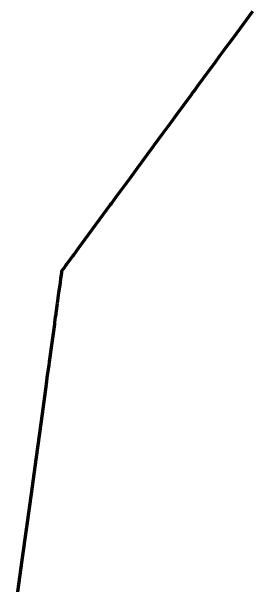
# Model space of a CAD drawing. Header units: metres. Extents: x 599858 to 604937, y 1147506 to 1148114.
# Drawn here: x 601343.05 to 601359.68, y 1148020.9 to 1148060.54 of the extents above; entities that cross this region are included whole.
import ezdxf

# ---------------------------------------------------------------- set-up
doc = ezdxf.new("R2010")
doc.units = ezdxf.units.M
doc.header["$MEASUREMENT"] = 0
doc.layers.add('TF_K_SPI_Ledn-_300_2', color=3, linetype='Continuous', lineweight=100)

msp = doc.modelspace()

# ---------------------------------------------------------------- linework, layer by layer
at = {"layer": 'TF_K_SPI_Ledn-_300_2', "flags": 128}
msp.add_lwpolyline([(601359.68, 1148060.54), (601358.55, 1148059), (601358.15, 1148058.47), (601357.91, 1148058.14), (601357.72, 1148057.88), (601357.39, 1148057.42), (601357.12, 1148057.06), (601356.25, 1148055.88), (601355.86, 1148055.35), (601355.72, 1148055.16), (601355.59, 1148054.98), (601355.5, 1148054.86), (601355.46, 1148054.8), (601354.42, 1148053.38), (601354.06, 1148052.89), (601353.45, 1148052.06), (601353.2, 1148051.72), (601353.13, 1148051.62), (601351.75, 1148049.75), (601351.21, 1148049.01), (601350.26, 1148047.72), (601349.92, 1148047.25), (601349.87, 1148047.18), (601348.34, 1148045.11), (601347.66, 1148044.17), (601347.32, 1148043.72), (601347.29, 1148043.67), (601346.83, 1148043.05), (601346.8, 1148043.01), (601346.68, 1148042.84), (601346.59, 1148042.72), (601346.510339, 1148042.609094), (601346.5, 1148042.5), (601346.44, 1148042.09), (601346.4, 1148041.81), (601346.3, 1148041.1), (601346.2, 1148040.37), (601346.11, 1148039.7), (601346.1, 1148039.63), (601346.07, 1148039.44), (601346.02, 1148039.06), (601346.01, 1148038.95), (601345.78, 1148037.33), (601345.65, 1148036.35), (601345.62, 1148036.11), (601345.6, 1148035.98), (601345.52, 1148035.42), (601345.44, 1148034.81), (601345.09, 1148032.25), (601344.72, 1148029.61), (601344.4, 1148027.24), (601344.1, 1148025.1), (601343.74, 1148022.49), (601343.05, 1148017.4)], dxfattribs=at)

doc.saveas('drawing.dxf')
